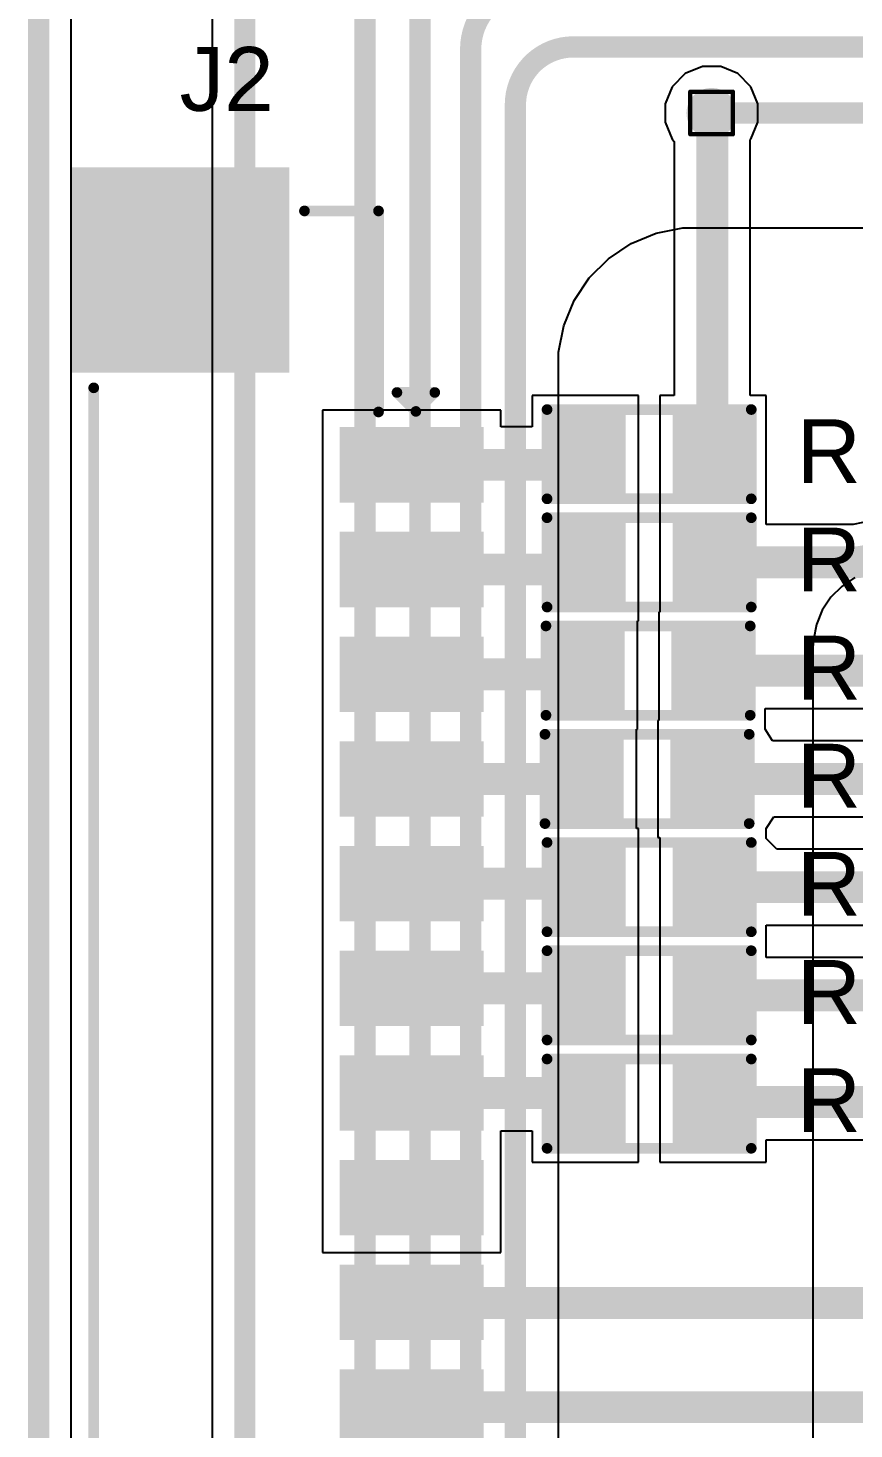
# Model space of a CAD drawing. Header units: inches. Extents: x -40 to 219, y 2 to 133.
# Drawn here: x -0.73 to 9.13, y 49.83 to 66.55 of the extents above; entities that cross this region are included whole.
import ezdxf

# ---------------------------------------------------------------- set-up
doc = ezdxf.new("R2010")
doc.units = ezdxf.units.IN
for name, color, linetype in [('Board Outline', 216, 'Continuous'), ('Bottom Layer', 5, 'Continuous'), ('Drill Drawing', 1, 'Continuous'), ('Top Layer', 1, 'Continuous'), ('Top Overlay', 2, 'Continuous'), ('Top Paste', 8, 'Continuous'), ('Top Solder', 216, 'Continuous'), ('Via Holes', 16, 'Continuous')]:
    doc.layers.add(name, color=color, linetype=linetype)
doc.styles.add('Arial', font='', dxfattribs={"height": 0.2})
doc.styles.get('Arial').set_extended_font_data('Arial')

# ---------------------------------------------------------------- blocks, each defined once
blk = doc.blocks.new('R___0603_103')
at = {"layer": 'Top Layer'}
for points in [[(-0.381, 0.445), (-0.381, -0.445), (-1.143, -0.445), (-1.143, 0.445)], [(1.143, 0.445), (1.143, -0.445), (0.381, -0.445), (0.381, 0.445)]]:
    blk.add_hatch(color=1, dxfattribs=at).paths.add_polyline_path(points)
at = {"layer": 'Top Paste'}
for points in [[(-0.381, 0.445), (-0.381, -0.445), (-1.143, -0.445), (-1.143, 0.445)], [(1.143, 0.445), (1.143, -0.445), (0.381, -0.445), (0.381, 0.445)]]:
    blk.add_hatch(color=8, dxfattribs=at).paths.add_polyline_path(points)
at = {"layer": 'Top Solder'}
for points in [[(-0.279, 0.546), (-0.279, -0.546), (-1.245, -0.546), (-1.245, 0.546)], [(1.245, 0.546), (1.245, -0.546), (0.279, -0.546), (0.279, 0.546)]]:
    blk.add_hatch(color=216, dxfattribs=at).paths.add_polyline_path(points)
at = {"layer": 'Top Overlay'}
for points in [[(1.219, 0.533, 0.127, 0.127, 0), (-1.219, 0.533, 0.127, 0.127, 0)], [(-1.219, 0.533, 0.127, 0.127, 0), (-1.219, -0.533, 0.127, 0.127, 0)], [(1.219, 0.533, 0.127, 0.127, 0), (1.219, -0.533, 0.127, 0.127, 0)], [(1.219, -0.533, 0.127, 0.127, 0), (-1.219, -0.533, 0.127, 0.127, 0)]]:
    blk.add_lwpolyline(points, format="xyseb", dxfattribs=at)
for points in [[(-1.251, 0.533, 0.0635, 0.0635, 1), (-1.187, 0.533, 0.0635, 0.0635, 1)], [(-1.251, 0.533, 0.0635, 0.0635, 1), (-1.187, 0.533, 0.0635, 0.0635, 1)], [(1.187, 0.533, 0.0635, 0.0635, 1), (1.251, 0.533, 0.0635, 0.0635, 1)], [(1.187, 0.533, 0.0635, 0.0635, 1), (1.251, 0.533, 0.0635, 0.0635, 1)], [(-1.251, -0.533, 0.0635, 0.0635, 1), (-1.187, -0.533, 0.0635, 0.0635, 1)], [(-1.251, -0.533, 0.0635, 0.0635, 1), (-1.187, -0.533, 0.0635, 0.0635, 1)], [(1.187, -0.533, 0.0635, 0.0635, 1), (1.251, -0.533, 0.0635, 0.0635, 1)], [(1.187, -0.533, 0.0635, 0.0635, 1), (1.251, -0.533, 0.0635, 0.0635, 1)]]:
    blk.add_lwpolyline(points, format="xyseb", close=True, dxfattribs=at)
blk = doc.blocks.new('R___0603_106')
at = {"layer": 'Top Layer'}
for points in [[(-0.381, 0.445), (-0.381, -0.445), (-1.143, -0.445), (-1.143, 0.445)], [(1.143, 0.445), (1.143, -0.445), (0.381, -0.445), (0.381, 0.445)]]:
    blk.add_hatch(color=1, dxfattribs=at).paths.add_polyline_path(points)
at = {"layer": 'Top Paste'}
for points in [[(-0.381, 0.445), (-0.381, -0.445), (-1.143, -0.445), (-1.143, 0.445)], [(1.143, 0.445), (1.143, -0.445), (0.381, -0.445), (0.381, 0.445)]]:
    blk.add_hatch(color=8, dxfattribs=at).paths.add_polyline_path(points)
at = {"layer": 'Top Solder'}
for points in [[(-0.279, 0.546), (-0.279, -0.546), (-1.245, -0.546), (-1.245, 0.546)], [(1.245, 0.546), (1.245, -0.546), (0.279, -0.546), (0.279, 0.546)]]:
    blk.add_hatch(color=216, dxfattribs=at).paths.add_polyline_path(points)
at = {"layer": 'Top Overlay'}
for points in [[(1.219, 0.533, 0.127, 0.127, 0), (-1.219, 0.533, 0.127, 0.127, 0)], [(-1.219, 0.533, 0.127, 0.127, 0), (-1.219, -0.533, 0.127, 0.127, 0)], [(1.219, 0.533, 0.127, 0.127, 0), (1.219, -0.533, 0.127, 0.127, 0)], [(1.219, -0.533, 0.127, 0.127, 0), (-1.219, -0.533, 0.127, 0.127, 0)]]:
    blk.add_lwpolyline(points, format="xyseb", dxfattribs=at)
for points in [[(-1.251, 0.533, 0.0635, 0.0635, 1), (-1.187, 0.533, 0.0635, 0.0635, 1)], [(-1.251, 0.533, 0.0635, 0.0635, 1), (-1.187, 0.533, 0.0635, 0.0635, 1)], [(1.187, 0.533, 0.0635, 0.0635, 1), (1.251, 0.533, 0.0635, 0.0635, 1)], [(1.187, 0.533, 0.0635, 0.0635, 1), (1.251, 0.533, 0.0635, 0.0635, 1)], [(-1.251, -0.533, 0.0635, 0.0635, 1), (-1.187, -0.533, 0.0635, 0.0635, 1)], [(-1.251, -0.533, 0.0635, 0.0635, 1), (-1.187, -0.533, 0.0635, 0.0635, 1)], [(1.187, -0.533, 0.0635, 0.0635, 1), (1.251, -0.533, 0.0635, 0.0635, 1)], [(1.187, -0.533, 0.0635, 0.0635, 1), (1.251, -0.533, 0.0635, 0.0635, 1)]]:
    blk.add_lwpolyline(points, format="xyseb", close=True, dxfattribs=at)
blk = doc.blocks.new('R___0603_108')
at = {"layer": 'Top Layer'}
for points in [[(-0.381, 0.445), (-0.381, -0.445), (-1.143, -0.445), (-1.143, 0.445)], [(1.143, 0.445), (1.143, -0.445), (0.381, -0.445), (0.381, 0.445)]]:
    blk.add_hatch(color=1, dxfattribs=at).paths.add_polyline_path(points)
at = {"layer": 'Top Paste'}
for points in [[(-0.381, 0.445), (-0.381, -0.445), (-1.143, -0.445), (-1.143, 0.445)], [(1.143, 0.445), (1.143, -0.445), (0.381, -0.445), (0.381, 0.445)]]:
    blk.add_hatch(color=8, dxfattribs=at).paths.add_polyline_path(points)
at = {"layer": 'Top Solder'}
for points in [[(-0.279, 0.546), (-0.279, -0.546), (-1.245, -0.546), (-1.245, 0.546)], [(1.245, 0.546), (1.245, -0.546), (0.279, -0.546), (0.279, 0.546)]]:
    blk.add_hatch(color=216, dxfattribs=at).paths.add_polyline_path(points)
at = {"layer": 'Top Overlay'}
for points in [[(1.219, 0.533, 0.127, 0.127, 0), (-1.219, 0.533, 0.127, 0.127, 0)], [(-1.219, 0.533, 0.127, 0.127, 0), (-1.219, -0.533, 0.127, 0.127, 0)], [(1.219, 0.533, 0.127, 0.127, 0), (1.219, -0.533, 0.127, 0.127, 0)], [(1.219, -0.533, 0.127, 0.127, 0), (-1.219, -0.533, 0.127, 0.127, 0)]]:
    blk.add_lwpolyline(points, format="xyseb", dxfattribs=at)
for points in [[(-1.251, 0.533, 0.0635, 0.0635, 1), (-1.187, 0.533, 0.0635, 0.0635, 1)], [(-1.251, 0.533, 0.0635, 0.0635, 1), (-1.187, 0.533, 0.0635, 0.0635, 1)], [(1.187, 0.533, 0.0635, 0.0635, 1), (1.251, 0.533, 0.0635, 0.0635, 1)], [(1.187, 0.533, 0.0635, 0.0635, 1), (1.251, 0.533, 0.0635, 0.0635, 1)], [(-1.251, -0.533, 0.0635, 0.0635, 1), (-1.187, -0.533, 0.0635, 0.0635, 1)], [(-1.251, -0.533, 0.0635, 0.0635, 1), (-1.187, -0.533, 0.0635, 0.0635, 1)], [(1.187, -0.533, 0.0635, 0.0635, 1), (1.251, -0.533, 0.0635, 0.0635, 1)], [(1.187, -0.533, 0.0635, 0.0635, 1), (1.251, -0.533, 0.0635, 0.0635, 1)]]:
    blk.add_lwpolyline(points, format="xyseb", close=True, dxfattribs=at)
blk = doc.blocks.new('R___0603_109')
at = {"layer": 'Top Layer'}
for points in [[(-0.381, 0.445), (-0.381, -0.445), (-1.143, -0.445), (-1.143, 0.445)], [(1.143, 0.445), (1.143, -0.445), (0.381, -0.445), (0.381, 0.445)]]:
    blk.add_hatch(color=1, dxfattribs=at).paths.add_polyline_path(points)
at = {"layer": 'Top Paste'}
for points in [[(-0.381, 0.445), (-0.381, -0.445), (-1.143, -0.445), (-1.143, 0.445)], [(1.143, 0.445), (1.143, -0.445), (0.381, -0.445), (0.381, 0.445)]]:
    blk.add_hatch(color=8, dxfattribs=at).paths.add_polyline_path(points)
at = {"layer": 'Top Solder'}
for points in [[(-0.279, 0.546), (-0.279, -0.546), (-1.245, -0.546), (-1.245, 0.546)], [(1.245, 0.546), (1.245, -0.546), (0.279, -0.546), (0.279, 0.546)]]:
    blk.add_hatch(color=216, dxfattribs=at).paths.add_polyline_path(points)
at = {"layer": 'Top Overlay'}
for points in [[(1.219, 0.533, 0.127, 0.127, 0), (-1.219, 0.533, 0.127, 0.127, 0)], [(-1.219, 0.533, 0.127, 0.127, 0), (-1.219, -0.533, 0.127, 0.127, 0)], [(1.219, 0.533, 0.127, 0.127, 0), (1.219, -0.533, 0.127, 0.127, 0)], [(1.219, -0.533, 0.127, 0.127, 0), (-1.219, -0.533, 0.127, 0.127, 0)]]:
    blk.add_lwpolyline(points, format="xyseb", dxfattribs=at)
for points in [[(-1.251, 0.533, 0.0635, 0.0635, 1), (-1.187, 0.533, 0.0635, 0.0635, 1)], [(-1.251, 0.533, 0.0635, 0.0635, 1), (-1.187, 0.533, 0.0635, 0.0635, 1)], [(1.187, 0.533, 0.0635, 0.0635, 1), (1.251, 0.533, 0.0635, 0.0635, 1)], [(1.187, 0.533, 0.0635, 0.0635, 1), (1.251, 0.533, 0.0635, 0.0635, 1)], [(-1.251, -0.533, 0.0635, 0.0635, 1), (-1.187, -0.533, 0.0635, 0.0635, 1)], [(-1.251, -0.533, 0.0635, 0.0635, 1), (-1.187, -0.533, 0.0635, 0.0635, 1)], [(1.187, -0.533, 0.0635, 0.0635, 1), (1.251, -0.533, 0.0635, 0.0635, 1)], [(1.187, -0.533, 0.0635, 0.0635, 1), (1.251, -0.533, 0.0635, 0.0635, 1)]]:
    blk.add_lwpolyline(points, format="xyseb", close=True, dxfattribs=at)
blk = doc.blocks.new('R___0603_110')
at = {"layer": 'Top Layer'}
for points in [[(-0.381, 0.445), (-0.381, -0.445), (-1.143, -0.445), (-1.143, 0.445)], [(1.143, 0.445), (1.143, -0.445), (0.381, -0.445), (0.381, 0.445)]]:
    blk.add_hatch(color=1, dxfattribs=at).paths.add_polyline_path(points)
at = {"layer": 'Top Paste'}
for points in [[(-0.381, 0.445), (-0.381, -0.445), (-1.143, -0.445), (-1.143, 0.445)], [(1.143, 0.445), (1.143, -0.445), (0.381, -0.445), (0.381, 0.445)]]:
    blk.add_hatch(color=8, dxfattribs=at).paths.add_polyline_path(points)
at = {"layer": 'Top Solder'}
for points in [[(-0.279, 0.546), (-0.279, -0.546), (-1.245, -0.546), (-1.245, 0.546)], [(1.245, 0.546), (1.245, -0.546), (0.279, -0.546), (0.279, 0.546)]]:
    blk.add_hatch(color=216, dxfattribs=at).paths.add_polyline_path(points)
at = {"layer": 'Top Overlay'}
for points in [[(1.219, 0.533, 0.127, 0.127, 0), (-1.219, 0.533, 0.127, 0.127, 0)], [(-1.219, -0.533, 0.127, 0.127, 0), (-1.219, 0.533, 0.127, 0.127, 0)], [(1.219, 0.533, 0.127, 0.127, 0), (1.219, -0.533, 0.127, 0.127, 0)], [(1.219, -0.533, 0.127, 0.127, 0), (-1.219, -0.533, 0.127, 0.127, 0)]]:
    blk.add_lwpolyline(points, format="xyseb", dxfattribs=at)
for points in [[(-1.251, 0.533, 0.0635, 0.0635, 1), (-1.187, 0.533, 0.0635, 0.0635, 1)], [(-1.251, 0.533, 0.0635, 0.0635, 1), (-1.187, 0.533, 0.0635, 0.0635, 1)], [(1.187, 0.533, 0.0635, 0.0635, 1), (1.251, 0.533, 0.0635, 0.0635, 1)], [(1.187, 0.533, 0.0635, 0.0635, 1), (1.251, 0.533, 0.0635, 0.0635, 1)], [(-1.251, -0.533, 0.0635, 0.0635, 1), (-1.187, -0.533, 0.0635, 0.0635, 1)], [(-1.251, -0.533, 0.0635, 0.0635, 1), (-1.187, -0.533, 0.0635, 0.0635, 1)], [(1.187, -0.533, 0.0635, 0.0635, 1), (1.251, -0.533, 0.0635, 0.0635, 1)], [(1.187, -0.533, 0.0635, 0.0635, 1), (1.251, -0.533, 0.0635, 0.0635, 1)]]:
    blk.add_lwpolyline(points, format="xyseb", close=True, dxfattribs=at)
blk = doc.blocks.new('R___0603_112')
at = {"layer": 'Top Layer'}
for points in [[(-0.381, 0.445), (-0.381, -0.445), (-1.143, -0.445), (-1.143, 0.445)], [(1.143, 0.445), (1.143, -0.445), (0.381, -0.445), (0.381, 0.445)]]:
    blk.add_hatch(color=1, dxfattribs=at).paths.add_polyline_path(points)
at = {"layer": 'Top Paste'}
for points in [[(-0.381, 0.445), (-0.381, -0.445), (-1.143, -0.445), (-1.143, 0.445)], [(1.143, 0.445), (1.143, -0.445), (0.381, -0.445), (0.381, 0.445)]]:
    blk.add_hatch(color=8, dxfattribs=at).paths.add_polyline_path(points)
at = {"layer": 'Top Solder'}
for points in [[(-0.279, 0.546), (-0.279, -0.546), (-1.245, -0.546), (-1.245, 0.546)], [(1.245, 0.546), (1.245, -0.546), (0.279, -0.546), (0.279, 0.546)]]:
    blk.add_hatch(color=216, dxfattribs=at).paths.add_polyline_path(points)
at = {"layer": 'Top Overlay'}
for points in [[(1.219, 0.533, 0.127, 0.127, 0), (-1.219, 0.533, 0.127, 0.127, 0)], [(-1.219, 0.533, 0.127, 0.127, 0), (-1.219, -0.533, 0.127, 0.127, 0)], [(1.219, 0.533, 0.127, 0.127, 0), (1.219, -0.533, 0.127, 0.127, 0)], [(1.219, -0.533, 0.127, 0.127, 0), (-1.219, -0.533, 0.127, 0.127, 0)]]:
    blk.add_lwpolyline(points, format="xyseb", dxfattribs=at)
for points in [[(-1.251, 0.533, 0.0635, 0.0635, 1), (-1.187, 0.533, 0.0635, 0.0635, 1)], [(-1.251, 0.533, 0.0635, 0.0635, 1), (-1.187, 0.533, 0.0635, 0.0635, 1)], [(1.187, 0.533, 0.0635, 0.0635, 1), (1.251, 0.533, 0.0635, 0.0635, 1)], [(1.187, 0.533, 0.0635, 0.0635, 1), (1.251, 0.533, 0.0635, 0.0635, 1)], [(-1.251, -0.533, 0.0635, 0.0635, 1), (-1.187, -0.533, 0.0635, 0.0635, 1)], [(-1.251, -0.533, 0.0635, 0.0635, 1), (-1.187, -0.533, 0.0635, 0.0635, 1)], [(1.187, -0.533, 0.0635, 0.0635, 1), (1.251, -0.533, 0.0635, 0.0635, 1)], [(1.187, -0.533, 0.0635, 0.0635, 1), (1.251, -0.533, 0.0635, 0.0635, 1)]]:
    blk.add_lwpolyline(points, format="xyseb", close=True, dxfattribs=at)
blk = doc.blocks.new('R___0603_114')
at = {"layer": 'Top Layer'}
for points in [[(-0.381, 0.445), (-0.381, -0.445), (-1.143, -0.445), (-1.143, 0.445)], [(1.143, 0.445), (1.143, -0.445), (0.381, -0.445), (0.381, 0.445)]]:
    blk.add_hatch(color=1, dxfattribs=at).paths.add_polyline_path(points)
at = {"layer": 'Top Paste'}
for points in [[(-0.381, 0.445), (-0.381, -0.445), (-1.143, -0.445), (-1.143, 0.445)], [(1.143, 0.445), (1.143, -0.445), (0.381, -0.445), (0.381, 0.445)]]:
    blk.add_hatch(color=8, dxfattribs=at).paths.add_polyline_path(points)
at = {"layer": 'Top Solder'}
for points in [[(-0.279, 0.546), (-0.279, -0.546), (-1.245, -0.546), (-1.245, 0.546)], [(1.245, 0.546), (1.245, -0.546), (0.279, -0.546), (0.279, 0.546)]]:
    blk.add_hatch(color=216, dxfattribs=at).paths.add_polyline_path(points)
at = {"layer": 'Top Overlay'}
for points in [[(1.219, 0.533, 0.127, 0.127, 0), (-1.219, 0.533, 0.127, 0.127, 0)], [(-1.219, 0.533, 0.127, 0.127, 0), (-1.219, -0.533, 0.127, 0.127, 0)], [(1.219, 0.533, 0.127, 0.127, 0), (1.219, -0.533, 0.127, 0.127, 0)], [(1.219, -0.533, 0.127, 0.127, 0), (-1.219, -0.533, 0.127, 0.127, 0)]]:
    blk.add_lwpolyline(points, format="xyseb", dxfattribs=at)
for points in [[(-1.251, 0.533, 0.0635, 0.0635, 1), (-1.187, 0.533, 0.0635, 0.0635, 1)], [(-1.251, 0.533, 0.0635, 0.0635, 1), (-1.187, 0.533, 0.0635, 0.0635, 1)], [(1.187, 0.533, 0.0635, 0.0635, 1), (1.251, 0.533, 0.0635, 0.0635, 1)], [(1.187, 0.533, 0.0635, 0.0635, 1), (1.251, 0.533, 0.0635, 0.0635, 1)], [(-1.251, -0.533, 0.0635, 0.0635, 1), (-1.187, -0.533, 0.0635, 0.0635, 1)], [(-1.251, -0.533, 0.0635, 0.0635, 1), (-1.187, -0.533, 0.0635, 0.0635, 1)], [(1.187, -0.533, 0.0635, 0.0635, 1), (1.251, -0.533, 0.0635, 0.0635, 1)], [(1.187, -0.533, 0.0635, 0.0635, 1), (1.251, -0.533, 0.0635, 0.0635, 1)]]:
    blk.add_lwpolyline(points, format="xyseb", close=True, dxfattribs=at)
blk = doc.blocks.new('HC_1_25_12PLT_157')
at = {"layer": 'Top Layer'}
for points in [[(-7.275, 2.19), (-6.475, 2.19), (-6.475, 0.57), (-7.275, 0.57)], [(-6.025, 2.19), (-5.225, 2.19), (-5.225, 0.57), (-6.025, 0.57)], [(-4.775, 2.19), (-3.975, 2.19), (-3.975, 0.57), (-4.775, 0.57)], [(-3.525, 2.19), (-2.725, 2.19), (-2.725, 0.57), (-3.525, 0.57)], [(-2.275, 2.19), (-1.475, 2.19), (-1.475, 0.57), (-2.275, 0.57)], [(-1.025, 2.19), (-0.225, 2.19), (-0.225, 0.57), (-1.025, 0.57)], [(0.225, 2.19), (1.025, 2.19), (1.025, 0.57), (0.225, 0.57)], [(1.475, 2.19), (2.275, 2.19), (2.275, 0.57), (1.475, 0.57)], [(2.725, 2.19), (3.525, 2.19), (3.525, 0.57), (2.725, 0.57)], [(3.975, 0.57), (3.975, 2.19), (4.775, 2.19), (4.775, 0.57)], [(5.225, 0.57), (5.225, 2.19), (6.025, 2.19), (6.025, 0.57)], [(6.475, 0.57), (6.475, 2.19), (7.275, 2.19), (7.275, 0.57)], [(-10.375, -0.13), (-8.025, -0.13), (-8.025, -2.63), (-10.375, -2.63)], [(8.025, -0.13), (10.375, -0.13), (10.375, -2.63), (8.025, -2.63)]]:
    blk.add_hatch(color=1, dxfattribs=at).paths.add_polyline_path(points)
at = {"layer": 'Top Paste'}
for points in [[(-7.275, 2.19), (-6.475, 2.19), (-6.475, 0.57), (-7.275, 0.57)], [(-6.025, 2.19), (-5.225, 2.19), (-5.225, 0.57), (-6.025, 0.57)], [(-4.775, 2.19), (-3.975, 2.19), (-3.975, 0.57), (-4.775, 0.57)], [(-3.525, 2.19), (-2.725, 2.19), (-2.725, 0.57), (-3.525, 0.57)], [(-2.275, 2.19), (-1.475, 2.19), (-1.475, 0.57), (-2.275, 0.57)], [(-1.025, 2.19), (-0.225, 2.19), (-0.225, 0.57), (-1.025, 0.57)], [(0.225, 2.19), (1.025, 2.19), (1.025, 0.57), (0.225, 0.57)], [(1.475, 2.19), (2.275, 2.19), (2.275, 0.57), (1.475, 0.57)], [(2.725, 2.19), (3.525, 2.19), (3.525, 0.57), (2.725, 0.57)], [(3.975, 0.57), (3.975, 2.19), (4.775, 2.19), (4.775, 0.57)], [(5.225, 0.57), (5.225, 2.19), (6.025, 2.19), (6.025, 0.57)], [(6.475, 0.57), (6.475, 2.19), (7.275, 2.19), (7.275, 0.57)], [(-10.375, -0.13), (-8.025, -0.13), (-8.025, -2.63), (-10.375, -2.63)], [(8.025, -0.13), (10.375, -0.13), (10.375, -2.63), (8.025, -2.63)]]:
    blk.add_hatch(color=8, dxfattribs=at).paths.add_polyline_path(points)
at = {"layer": 'Top Solder'}
for points in [[(-7.325, 2.24), (-6.425, 2.24), (-6.425, 0.52), (-7.325, 0.52)], [(-6.075, 2.24), (-5.175, 2.24), (-5.175, 0.52), (-6.075, 0.52)], [(-4.825, 2.24), (-3.925, 2.24), (-3.925, 0.52), (-4.825, 0.52)], [(-3.575, 2.24), (-2.675, 2.24), (-2.675, 0.52), (-3.575, 0.52)], [(-2.325, 2.24), (-1.425, 2.24), (-1.425, 0.52), (-2.325, 0.52)], [(-1.075, 2.24), (-0.175, 2.24), (-0.175, 0.52), (-1.075, 0.52)], [(0.175, 2.24), (1.075, 2.24), (1.075, 0.52), (0.175, 0.52)], [(1.425, 2.24), (2.325, 2.24), (2.325, 0.52), (1.425, 0.52)], [(2.675, 2.24), (3.575, 2.24), (3.575, 0.52), (2.675, 0.52)], [(3.925, 0.52), (3.925, 2.24), (4.825, 2.24), (4.825, 0.52)], [(5.175, 0.52), (5.175, 2.24), (6.075, 2.24), (6.075, 0.52)], [(6.425, 0.52), (6.425, 2.24), (7.325, 2.24), (7.325, 0.52)], [(-10.425, -0.08), (-7.975, -0.08), (-7.975, -2.68), (-10.425, -2.68)], [(7.975, -0.08), (10.425, -0.08), (10.425, -2.68), (7.975, -2.68)]]:
    blk.add_hatch(color=216, dxfattribs=at).paths.add_polyline_path(points)
at = {"layer": 'Top Overlay'}
for points in [[(-7.739, 1.205, 0.127, 0.127, 0), (-7.739, 1.657, 0.127, 0.127, 0)], [(-7.513, 1.431, 0.127, 0.127, 0), (-7.739, 1.657, 0.127, 0.127, 0)], [(-7.739, 1.205, 0.127, 0.127, 0), (-7.513, 1.431, 0.127, 0.127, 0)], [(-9.906, 0.101, 0.127, 0.127, 0), (-9.906, 0.985, 0.127, 0.127, 0)], [(-7.506, 0.985, 0.127, 0.127, 0), (-9.906, 0.985, 0.127, 0.127, 0)], [(9.906, 0.985, 0.127, 0.127, 0), (7.506, 0.985, 0.127, 0.127, 0)], [(9.906, 0.101, 0.127, 0.127, 0), (9.906, 0.985, 0.127, 0.127, 0)], [(-7.794, -2.415, 0.127, 0.127, 0), (7.794, -2.415, 0.127, 0.127, 0)]]:
    blk.add_lwpolyline(points, format="xyseb", dxfattribs=at)
for points in [[(-7.77, 1.657, 0.0635, 0.0635, 1), (-7.707, 1.657, 0.0635, 0.0635, 1)], [(-7.77, 1.657, 0.0635, 0.0635, 1), (-7.707, 1.657, 0.0635, 0.0635, 1)], [(-7.544, 1.431, 0.0635, 0.0635, 1), (-7.481, 1.431, 0.0635, 0.0635, 1)], [(-7.544, 1.431, 0.0635, 0.0635, 1), (-7.481, 1.431, 0.0635, 0.0635, 1)], [(-7.77, 1.205, 0.0635, 0.0635, 1), (-7.707, 1.205, 0.0635, 0.0635, 1)], [(-7.77, 1.205, 0.0635, 0.0635, 1), (-7.707, 1.205, 0.0635, 0.0635, 1)], [(-9.938, 0.985, 0.0635, 0.0635, 1), (-9.874, 0.985, 0.0635, 0.0635, 1)], [(-9.938, 0.985, 0.0635, 0.0635, 1), (-9.874, 0.985, 0.0635, 0.0635, 1)], [(-7.538, 0.985, 0.0635, 0.0635, 1), (-7.474, 0.985, 0.0635, 0.0635, 1)], [(7.474, 0.985, 0.0635, 0.0635, 1), (7.538, 0.985, 0.0635, 0.0635, 1)], [(9.874, 0.985, 0.0635, 0.0635, 1), (9.938, 0.985, 0.0635, 0.0635, 1)], [(9.874, 0.985, 0.0635, 0.0635, 1), (9.938, 0.985, 0.0635, 0.0635, 1)], [(-9.938, 0.101, 0.0635, 0.0635, 1), (-9.874, 0.101, 0.0635, 0.0635, 1)], [(9.874, 0.101, 0.0635, 0.0635, 1), (9.938, 0.101, 0.0635, 0.0635, 1)], [(-7.826, -2.415, 0.0635, 0.0635, 1), (-7.762, -2.415, 0.0635, 0.0635, 1)], [(7.762, -2.415, 0.0635, 0.0635, 1), (7.826, -2.415, 0.0635, 0.0635, 1)]]:
    blk.add_lwpolyline(points, format="xyseb", close=True, dxfattribs=at)

msp = doc.modelspace()

# ---------------------------------------------------------------- hatches: boundary and pattern name
at = {"layer": 'Bottom Layer'}
h = msp.add_hatch(color=5, dxfattribs=at)
edge = h.paths.add_edge_path()
edge.add_arc((7.426, 65.539), 0.3, 0, 360)
at = {"layer": 'Top Layer'}
h = msp.add_hatch(color=1, dxfattribs=at)
edge = h.paths.add_edge_path()
edge.add_arc((7.426, 65.539), 0.3, 0, 360)
at = {"layer": 'Via Holes'}
h = msp.add_hatch(color=7, dxfattribs=at)
edge = h.paths.add_edge_path()
edge.add_arc((7.426, 65.539), 0.15, 0, 360)

# ---------------------------------------------------------------- linework, layer by layer
at = {"layer": 'Board Outline'}
msp.add_lwpolyline([(-0.607, 6.382, 0.254, 0.254, 0), (-0.607, 78.382, 0.254, 0.254, 0)], format="xyseb", dxfattribs=at)
at = {"layer": 'Bottom Layer'}
for p, q in [((-0.219, 29.312), (-0.219, 78.382)), ((1.466, 68.633), (1.466, 33.681)), ((6.466, 63.98), (6.765, 64.104)), ((6.765, 64.104), (7.084, 64.167)), ((7.084, 64.167), (7.246, 64.167)), ((7.246, 64.167), (7.246, 64.167)), ((7.246, 64.167), (14.649, 64.167)), ((6.196, 63.8), (6.466, 63.98)), ((5.966, 63.57), (6.196, 63.8)), ((5.786, 63.3), (5.966, 63.57)), ((5.662, 63), (5.786, 63.3)), ((5.598, 62.682), (5.662, 63)), ((5.598, 62.52), (5.598, 62.682)), ((5.598, 47.413), (5.598, 62.52)), ((8.982, 59.888), (8.851, 59.757)), ((9.136, 59.992), (8.982, 59.888)), ((8.851, 59.757), (8.748, 59.603)), ((8.748, 59.603), (8.677, 59.431)), ((8.677, 59.431), (8.641, 59.249)), ((8.641, 59.249), (8.636, 59.157)), ((8.636, 59.157), (8.636, 59.157)), ((8.636, 59.157), (8.636, 47.422))]:
    msp.add_line(p, q, dxfattribs=at)
for points in [[(1.854, 33.681, 0.254, 0.254, 0), (1.854, 68.633, 0.254, 0.254, 0)], [(3.29, 44.049, 0.254, 0.254, 0), (3.29, 67.897, 0.254, 0.254, 0)], [(3.946, 46.533, 0.254, 0.254, 0), (3.946, 67.15, 0.254, 0.254, 0)], [(4.55, 66.298, 0.254, 0.254, -0.414214), (5.309, 67.056, 0.254, 0.254, 0)], [(4.55, 35.918, 0.254, 0.254, 0), (4.55, 66.298, 0.254, 0.254, 0)], [(5.084, 65.637, 0.254, 0.254, -0.414214), (5.774, 66.328, 0.254, 0.254, 0)], [(5.774, 66.328, 0.254, 0.254, 0), (20.525, 66.328, 0.254, 0.254, 0)], [(5.084, 34.747, 0.254, 0.254, 0), (5.084, 65.637, 0.254, 0.254, 0)], [(7.426, 65.539, 0.254, 0.254, 0), (21.251, 65.539, 0.254, 0.254, 0)]]:
    msp.add_lwpolyline(points, format="xyseb", dxfattribs=at)
for points in [[(4.487, 66.298, 0.127, 0.127, 1), (4.614, 66.298, 0.127, 0.127, 1)], [(4.487, 66.298, 0.127, 0.127, 1), (4.614, 66.298, 0.127, 0.127, 1)], [(5.711, 66.328, 0.127, 0.127, 1), (5.838, 66.328, 0.127, 0.127, 1)], [(5.711, 66.328, 0.127, 0.127, 1), (5.838, 66.328, 0.127, 0.127, 1)], [(5.02, 65.637, 0.127, 0.127, 1), (5.147, 65.637, 0.127, 0.127, 1)], [(5.02, 65.637, 0.127, 0.127, 1), (5.147, 65.637, 0.127, 0.127, 1)], [(7.362, 65.539, 0.127, 0.127, 1), (7.489, 65.539, 0.127, 0.127, 1)]]:
    msp.add_lwpolyline(points, format="xyseb", close=True, dxfattribs=at)
at = {"layer": 'Drill Drawing'}
for points in [[(7.172, 65.793, 0.0508, 0.0508, 0), (7.68, 65.793, 0.0508, 0.0508, 0)], [(7.172, 65.285, 0.0508, 0.0508, 0), (7.172, 65.793, 0.0508, 0.0508, 0)], [(7.68, 65.285, 0.0508, 0.0508, 0), (7.68, 65.793, 0.0508, 0.0508, 0)], [(7.172, 65.285, 0.0508, 0.0508, 0), (7.68, 65.285, 0.0508, 0.0508, 0)]]:
    msp.add_lwpolyline(points, format="xyseb", dxfattribs=at)
for points in [[(7.159, 65.793, 0.0254, 0.0254, 1), (7.185, 65.793, 0.0254, 0.0254, 1)], [(7.159, 65.793, 0.0254, 0.0254, 1), (7.185, 65.793, 0.0254, 0.0254, 1)], [(7.667, 65.793, 0.0254, 0.0254, 1), (7.693, 65.793, 0.0254, 0.0254, 1)], [(7.667, 65.793, 0.0254, 0.0254, 1), (7.693, 65.793, 0.0254, 0.0254, 1)], [(7.159, 65.285, 0.0254, 0.0254, 1), (7.185, 65.285, 0.0254, 0.0254, 1)], [(7.159, 65.285, 0.0254, 0.0254, 1), (7.185, 65.285, 0.0254, 0.0254, 1)], [(7.667, 65.285, 0.0254, 0.0254, 1), (7.693, 65.285, 0.0254, 0.0254, 1)], [(7.667, 65.285, 0.0254, 0.0254, 1), (7.693, 65.285, 0.0254, 0.0254, 1)]]:
    msp.add_lwpolyline(points, format="xyseb", close=True, dxfattribs=at)
at = {"layer": 'Top Layer'}
for p, q in [((-0.219, 17.137), (-0.219, 78.382)), ((7.316, 66.093), (7.112, 66.009)), ((7.536, 66.093), (7.316, 66.093)), ((7.74, 66.009), (7.536, 66.093)), ((7.112, 66.009), (6.956, 65.853)), ((7.895, 65.853), (7.74, 66.009)), ((6.956, 65.853), (6.872, 65.649)), ((7.98, 65.649), (7.895, 65.853)), ((6.872, 65.649), (6.872, 65.429)), ((7.98, 65.429), (7.98, 65.649)), ((6.872, 65.429), (6.956, 65.225)), ((7.895, 65.225), (7.98, 65.429)), ((6.956, 65.225), (6.981, 65.2)), ((6.981, 65.2), (6.981, 62.165)), ((7.888, 65.218), (7.895, 65.225)), ((7.888, 62.165), (7.888, 65.218)), ((6.554, 62.165), (5.284, 62.165)), ((5.284, 62.165), (5.284, 61.793)), ((6.554, 60.768), (6.554, 62.165)), ((6.981, 62.165), (6.808, 62.165)), ((6.808, 62.165), (6.808, 60.768)), ((8.078, 62.165), (7.888, 62.165)), ((8.078, 60.627), (8.078, 62.165)), ((4.909, 61.993), (2.781, 61.993)), ((2.781, 61.993), (2.781, 60.685)), ((4.909, 61.793), (4.909, 61.993)), ((5.284, 61.793), (4.909, 61.793)), ((6.554, 59.476), (6.554, 60.768)), ((6.808, 60.768), (6.808, 59.58)), ((2.781, 60.685), (2.781, 59.435)), ((9.111, 60.627), (8.078, 60.627)), ((9.117, 60.626), (9.111, 60.627)), ((9.232, 60.649), (9.117, 60.626)), ((6.808, 59.58), (6.795, 59.58)), ((6.795, 59.58), (6.795, 58.288)), ((2.781, 59.435), (2.781, 58.185)), ((6.541, 58.183), (6.541, 59.476)), ((6.541, 59.476), (6.554, 59.476)), ((8.065, 58.183), (8.065, 58.429)), ((8.065, 58.429), (9.546, 58.429)), ((6.795, 58.288), (6.783, 58.288)), ((6.783, 58.288), (6.783, 56.891)), ((2.781, 58.185), (2.781, 56.993)), ((6.529, 56.996), (6.529, 58.183)), ((6.529, 58.183), (6.541, 58.183)), ((8.155, 58.043), (8.065, 58.183)), ((9.534, 58.043), (8.155, 58.043)), ((8.078, 56.996), (8.168, 57.136)), ((8.168, 57.136), (9.534, 57.136)), ((2.781, 56.993), (2.781, 56.993)), ((2.781, 56.993), (2.781, 55.685)), ((6.554, 56.996), (6.529, 56.996)), ((6.554, 55.599), (6.554, 56.996)), ((6.783, 56.891), (6.808, 56.891)), ((6.808, 56.891), (6.808, 55.599)), ((8.078, 56.876), (8.078, 56.996)), ((8.204, 56.75), (8.078, 56.876)), ((9.559, 56.75), (8.204, 56.75)), ((8.078, 55.458), (8.078, 55.844)), ((8.078, 55.844), (9.559, 55.844)), ((2.781, 55.685), (2.781, 55.685)), ((2.781, 55.685), (2.781, 54.435)), ((6.554, 54.306), (6.554, 55.599)), ((6.808, 55.599), (6.808, 54.306)), ((9.559, 55.458), (8.078, 55.458)), ((2.781, 54.435), (2.781, 53.185)), ((6.554, 53.014), (6.554, 54.306)), ((6.808, 54.306), (6.808, 53.014)), ((4.909, 51.935), (4.909, 53.386)), ((4.909, 53.386), (5.284, 53.386)), ((5.284, 53.386), (5.284, 53.014)), ((8.078, 53.014), (8.078, 53.28)), ((8.078, 53.28), (9.573, 53.28)), ((2.781, 53.185), (2.781, 51.935)), ((5.284, 53.014), (6.554, 53.014)), ((6.808, 53.014), (8.078, 53.014)), ((2.781, 51.935), (4.909, 51.935))]:
    msp.add_line(p, q, dxfattribs=at)
for points in [[(7.435, 61.475, 0.381, 0.381, 0), (7.435, 65.539, 0.381, 0.381, 0)], [(5.919, 61.466, 0.381, 0.381, -0.414214), (5.792, 61.339, 0.381, 0.381, 0)], [(7.435, 61.475, 0.381, 0.381, 0), (7.443, 61.466, 0.381, 0.381, 0)], [(3.845, 61.339, 0.381, 0.381, 0), (5.792, 61.339, 0.381, 0.381, 0)], [(9.877, 60.939, 0.381, 0.381, -0.414214), (9.111, 60.174, 0.381, 0.381, 0)], [(3.845, 60.089, 0.381, 0.381, 0), (5.835, 60.089, 0.381, 0.381, 0)], [(5.919, 60.174, 0.381, 0.381, -0.414214), (5.835, 60.089, 0.381, 0.381, 0)], [(7.443, 60.174, 0.381, 0.381, 0), (9.111, 60.174, 0.381, 0.381, 0)], [(5.906, 58.882, 0.381, 0.381, -0.414214), (5.864, 58.839, 0.381, 0.381, 0)], [(7.43, 58.882, 0.381, 0.381, 0), (9.877, 58.882, 0.381, 0.381, 0)], [(3.845, 58.839, 0.381, 0.381, 0), (5.864, 58.839, 0.381, 0.381, 0)], [(3.845, 57.589, 0.381, 0.381, 0), (5.894, 57.589, 0.381, 0.381, 0)], [(5.894, 57.589, 0.381, 0.381, 0), (5.894, 57.589, 0.381, 0.381, 0)], [(7.418, 57.589, 0.381, 0.381, 0), (9.864, 57.589, 0.381, 0.381, 0)], [(3.845, 56.339, 0.381, 0.381, 0), (5.877, 56.339, 0.381, 0.381, 0)], [(5.877, 56.339, 0.381, 0.381, -0.414214), (5.919, 56.297, 0.381, 0.381, 0)], [(7.443, 56.297, 0.381, 0.381, 0), (9.877, 56.297, 0.381, 0.381, 0)], [(3.845, 55.089, 0.381, 0.381, 0), (5.835, 55.089, 0.381, 0.381, 0)], [(5.835, 55.089, 0.381, 0.381, -0.414214), (5.919, 55.005, 0.381, 0.381, 0)], [(7.443, 55.005, 0.381, 0.381, 0), (9.877, 55.005, 0.381, 0.381, 0)], [(3.845, 53.839, 0.381, 0.381, 0), (5.792, 53.839, 0.381, 0.381, 0)], [(5.792, 53.839, 0.381, 0.381, -0.414214), (5.919, 53.712, 0.381, 0.381, 0)], [(7.443, 53.712, 0.381, 0.381, 0), (7.464, 53.733, 0.381, 0.381, 0)], [(7.464, 53.733, 0.381, 0.381, 0), (9.856, 53.733, 0.381, 0.381, 0)], [(3.845, 51.333, 0.381, 0.381, 0), (9.877, 51.333, 0.381, 0.381, 0)], [(3.845, 50.089, 0.381, 0.381, 0), (9.877, 50.089, 0.381, 0.381, 0)]]:
    msp.add_lwpolyline(points, format="xyseb", dxfattribs=at)
for points in [[(7.339, 65.539, 0.191, 0.191, 1), (7.53, 65.539, 0.191, 0.191, 1)], [(5.824, 61.466, 0.191, 0.191, 1), (6.015, 61.466, 0.191, 0.191, 1)], [(7.339, 61.475, 0.191, 0.191, 1), (7.53, 61.475, 0.191, 0.191, 1)], [(7.339, 61.475, 0.191, 0.191, 1), (7.53, 61.475, 0.191, 0.191, 1)], [(7.348, 61.466, 0.191, 0.191, 1), (7.539, 61.466, 0.191, 0.191, 1)], [(3.75, 61.339, 0.191, 0.191, 1), (3.94, 61.339, 0.191, 0.191, 1)], [(5.697, 61.339, 0.191, 0.191, 1), (5.888, 61.339, 0.191, 0.191, 1)], [(5.697, 61.339, 0.191, 0.191, 1), (5.888, 61.339, 0.191, 0.191, 1)], [(3.75, 60.089, 0.191, 0.191, 1), (3.94, 60.089, 0.191, 0.191, 1)], [(5.739, 60.089, 0.191, 0.191, 1), (5.93, 60.089, 0.191, 0.191, 1)], [(5.739, 60.089, 0.191, 0.191, 1), (5.93, 60.089, 0.191, 0.191, 1)], [(5.824, 60.174, 0.191, 0.191, 1), (6.015, 60.174, 0.191, 0.191, 1)], [(7.348, 60.174, 0.191, 0.191, 1), (7.539, 60.174, 0.191, 0.191, 1)], [(9.016, 60.174, 0.191, 0.191, 1), (9.207, 60.174, 0.191, 0.191, 1)], [(9.016, 60.174, 0.191, 0.191, 1), (9.207, 60.174, 0.191, 0.191, 1)], [(5.811, 58.882, 0.191, 0.191, 1), (6.002, 58.882, 0.191, 0.191, 1)], [(7.335, 58.882, 0.191, 0.191, 1), (7.526, 58.882, 0.191, 0.191, 1)], [(3.75, 58.839, 0.191, 0.191, 1), (3.94, 58.839, 0.191, 0.191, 1)], [(5.769, 58.839, 0.191, 0.191, 1), (5.959, 58.839, 0.191, 0.191, 1)], [(5.769, 58.839, 0.191, 0.191, 1), (5.959, 58.839, 0.191, 0.191, 1)], [(3.75, 57.589, 0.191, 0.191, 1), (3.94, 57.589, 0.191, 0.191, 1)], [(5.798, 57.589, 0.191, 0.191, 1), (5.989, 57.589, 0.191, 0.191, 1)], [(5.798, 57.589, 0.191, 0.191, 1), (5.989, 57.589, 0.191, 0.191, 1)], [(5.798, 57.589, 0.191, 0.191, 1), (5.989, 57.589, 0.191, 0.191, 1)], [(7.322, 57.589, 0.191, 0.191, 1), (7.513, 57.589, 0.191, 0.191, 1)], [(3.75, 56.339, 0.191, 0.191, 1), (3.94, 56.339, 0.191, 0.191, 1)], [(5.782, 56.339, 0.191, 0.191, 1), (5.972, 56.339, 0.191, 0.191, 1)], [(5.782, 56.339, 0.191, 0.191, 1), (5.972, 56.339, 0.191, 0.191, 1)], [(5.824, 56.297, 0.191, 0.191, 1), (6.015, 56.297, 0.191, 0.191, 1)], [(7.348, 56.297, 0.191, 0.191, 1), (7.539, 56.297, 0.191, 0.191, 1)], [(3.75, 55.089, 0.191, 0.191, 1), (3.94, 55.089, 0.191, 0.191, 1)], [(5.739, 55.089, 0.191, 0.191, 1), (5.93, 55.089, 0.191, 0.191, 1)], [(5.739, 55.089, 0.191, 0.191, 1), (5.93, 55.089, 0.191, 0.191, 1)], [(5.824, 55.005, 0.191, 0.191, 1), (6.015, 55.005, 0.191, 0.191, 1)], [(7.348, 55.005, 0.191, 0.191, 1), (7.539, 55.005, 0.191, 0.191, 1)], [(3.75, 53.839, 0.191, 0.191, 1), (3.94, 53.839, 0.191, 0.191, 1)], [(5.697, 53.839, 0.191, 0.191, 1), (5.888, 53.839, 0.191, 0.191, 1)], [(5.697, 53.839, 0.191, 0.191, 1), (5.888, 53.839, 0.191, 0.191, 1)], [(5.824, 53.712, 0.191, 0.191, 1), (6.015, 53.712, 0.191, 0.191, 1)], [(7.348, 53.712, 0.191, 0.191, 1), (7.539, 53.712, 0.191, 0.191, 1)], [(7.369, 53.733, 0.191, 0.191, 1), (7.559, 53.733, 0.191, 0.191, 1)], [(7.369, 53.733, 0.191, 0.191, 1), (7.559, 53.733, 0.191, 0.191, 1)], [(3.75, 51.333, 0.191, 0.191, 1), (3.94, 51.333, 0.191, 0.191, 1)], [(3.75, 50.089, 0.191, 0.191, 1), (3.94, 50.089, 0.191, 0.191, 1)]]:
    msp.add_lwpolyline(points, format="xyseb", close=True, dxfattribs=at)

# ---------------------------------------------------------------- block references
for name, p, rotation in [('HC_1_25_12PLT_157', (2.465, 54.464), 270), ('R___0603_114', (6.681, 61.466), 180), ('R___0603_112', (6.681, 60.174), 180), ('R___0603_110', (6.668, 58.882), 180), ('R___0603_109', (6.656, 57.589), 180), ('R___0603_108', (6.681, 56.297), 180), ('R___0603_106', (6.681, 55.005), 180), ('R___0603_103', (6.681, 53.712), 180)]:
    msp.add_blockref(name, p, dxfattribs=dict(rotation=rotation))

# ---------------------------------------------------------------- texts
at = {"layer": 'Top Overlay', "style": 'Arial'}
for s, p in [('J2', (1.075, 65.565)), ('R2', (8.441, 61.12)), ('R4', (8.441, 59.828)), ('R6', (8.441, 58.537)), ('R7', (8.441, 57.246)), ('R8', (8.441, 55.955)), ('R10', (8.441, 54.664)), ('R13', (8.441, 53.373))]:
    msp.add_text(s, height=0.762, dxfattribs=at).set_placement(p)

doc.saveas('drawing.dxf')
